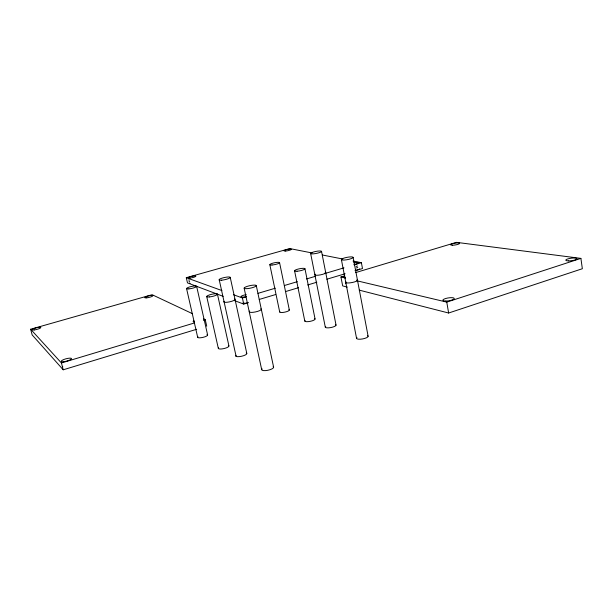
<?xml version="1.0" encoding="UTF-8"?>
<svg xmlns="http://www.w3.org/2000/svg" width="613" height="613" viewBox="0 0 613 613"><rect width="100%" height="100%" fill="white"/><g stroke="black" fill="none" stroke-linecap="round" stroke-linejoin="round"><path stroke-width="0.92" d="M359.256 290.141L448.632 313.013L582.35 268.724L580.902 258.395L456.463 242.35L355.617 272.593M356.728 280.739L446.77 302.117L580.902 258.395M192.398 313.657L152.116 294.707L30.65 329.235L32.16 334.92L63.216 369.8L196.673 329.273M347.28 287.076L342.667 285.896L340.951 276.999L344.613 275.896M30.65 329.235L61.438 362.973L194.267 323.013M203.424 320.262L205.255 319.71L206.727 326.216M234.802 300.722L243.729 304.086L248.296 302.722M259.261 299.443L275.704 294.524M285.75 291.512L298.539 287.689M307.68 284.961L316.814 282.225M326.859 279.221L345.134 273.758M355.18 270.747L362.49 268.563L361.386 262.693L353.019 261.046M233.499 294.746L242.403 297.956L246.066 296.876M257.966 293.351L275.352 288.194M284.501 285.482L297.32 281.681M306.469 278.969L315.626 276.256M324.775 273.544L343.993 267.85M354.061 264.87L361.386 262.693M223.193 296.347L187.486 282.892L186.298 277.697L289.819 248.579L312.124 252.977M322.346 254.993L342.797 259.031M340.951 276.999L345.586 278.095M186.298 277.697L221.921 290.562M203.547 318.906L205.255 319.71M61.438 362.973L63.216 369.8M186.559 288.57L197.677 337.296M196.627 286.286L207.623 334.989M206.719 296.562L218.328 348.406M219.301 280.118L236.112 356.36M217.439 294.117L228.917 345.939M230.22 277.321L246.801 353.417M244.143 288.133L261.705 369.685M242.403 297.956L243.729 304.086M256.288 285.62A6.199 1.28 -12.1 0 1 247.269 288.639A6.199 1.28 -12.1 0 1 247.085 286.409A6.199 1.28 -12.1 0 1 256.288 285.62L273.628 367.233M269.827 264.678L279.697 311.986M279.566 262.655L289.336 309.994M294.585 270.846L304.807 321.089M304.952 268.701L315.059 318.975M310.645 253.552L325.311 327.212M321.541 251.391A5.563 1.027 -11.2 0 1 313.304 253.859A5.563 1.027 -11.2 0 1 313.412 252.027A5.563 1.027 -11.2 0 1 321.541 251.391L336.047 325.151M341.387 259.567L356.551 338.307M353.134 257.376A5.977 1.172 -10.8 0 1 344.445 260.042A5.977 1.172 -10.8 0 1 344.207 258.019A5.977 1.172 -10.8 0 1 353.134 257.376L368.122 336.269M446.77 302.117L448.632 313.013M356.981 279.789A5.946 1.318 -10.7 0 1 351.985 282.555A5.946 1.318 -10.7 0 1 346.023 281.896M367.608 335.725A5.869 1.655 -10.3 0 1 362.459 338.958A5.869 1.655 -10.3 0 1 356.973 337.556M325.143 272.287A5.532 1.149 -11.1 0 1 320.407 274.877A5.532 1.149 -11.1 0 1 315.358 274.172M335.633 324.668A5.471 1.448 -10.9 0 1 330.591 327.603A5.471 1.448 -10.9 0 1 325.748 326.4M260.832 308.806A6.168 1.433 -12.1 0 1 255.269 311.971A6.168 1.433 -12.1 0 1 249.698 311.059M273.13 366.658A6.092 1.808 -12.2 0 1 267.751 370.298A6.092 1.808 -12.2 0 1 262.142 368.865M234.45 298.998A5.747 1.241 -12.4 0 1 229.806 301.803A5.747 1.241 -12.4 0 1 224.09 301.328M246.219 352.973A5.678 1.563 -12.6 0 1 241.729 356.222A5.678 1.563 -12.6 0 1 235.99 355.318M345.77 283.681A4.682 1.042 -10.7 0 1 345.38 283.581M345.441 277.467A4.689 1.011 -10.7 0 1 344.897 276.126M288.899 309.642A4.919 1.18 -11.7 0 1 284.922 312.117A4.919 1.18 -11.7 0 1 279.85 311.588M206.972 334.568A5.111 1.257 -13.1 0 1 203.079 337.342A5.111 1.257 -13.1 0 1 197.976 336.721M314.546 318.584A5.233 1.333 -11.3 0 1 310.247 321.335A5.233 1.333 -11.3 0 1 305.082 320.492M228.396 345.533A5.433 1.433 -12.8 0 1 223.96 348.575A5.433 1.433 -12.8 0 1 218.603 347.77M189.379 280.126A3.893 0.72 -12.7 0 1 188.72 279.888M189.685 281.444A3.893 0.72 -12.7 0 1 189.019 281.206M190.107 283.306A3.893 0.728 -12.7 0 1 189.486 282.907M247.997 302.577A4.552 1.011 -12.2 0 1 246.732 302.883M245.392 303.113A4.552 1.011 -12.2 0 1 244.15 303.228M242.94 303.182A4.552 1.011 -12.2 0 1 242.733 303.136M243.882 297.665A4.552 0.988 -12.2 0 1 244.25 297.55M246.28 296.577A4.559 0.981 -12.2 0 1 240.932 296.692A4.559 0.981 -12.2 0 1 246.257 294.615M357.8 267.521A4.368 0.904 -10.7 0 1 356.429 267.927M359.701 268.793A4.368 0.912 -10.6 0 1 359.456 269.015M358.789 269.383A4.368 0.912 -10.6 0 1 355.142 270.371M357.525 266.034A4.368 0.897 -10.7 0 1 356.145 266.448M353.824 262.739A4.368 0.889 -10.7 0 1 358.659 262.739A4.368 0.889 -10.7 0 1 354.023 264.502M194.627 322.001A4.896 1.119 -13 0 1 193.9 320.714M62.779 366.681A5.279 1.241 -15.1 0 1 62.679 366.597M221.714 280.187A5.77 1.111 -12.4 0 0 230.235 277.428A5.77 1.111 -12.4 0 0 221.829 278.202A5.77 1.111 -12.4 0 0 221.714 280.187M452.624 245.231A4.552 0.904 -9.4 0 0 459.62 243.422A4.552 0.904 -9.4 0 0 453.16 243.568A4.552 0.904 -9.4 0 0 452.624 245.231M568.305 260.893A5.655 1.264 -7.4 0 0 576.979 258.824A5.655 1.264 -7.4 0 0 568.841 258.625A5.655 1.264 -7.4 0 0 568.305 260.893M445.85 301.06A5.785 1.471 -8.9 0 0 454.279 298.477A5.785 1.471 -8.9 0 0 445.559 298.531A5.785 1.471 -8.9 0 0 445.85 301.06M272.026 265A4.973 0.935 -11.7 0 0 279.559 262.755A4.973 0.935 -11.7 0 0 272.501 263.261A4.973 0.935 -11.7 0 0 272.026 265M188.865 288.884A5.165 0.996 -12.8 0 0 196.627 286.386A5.165 0.996 -12.8 0 0 189.287 287.03A5.165 0.996 -12.8 0 0 188.865 288.884M297.044 271.222A5.295 1.057 -11.4 0 0 304.96 268.808A5.295 1.057 -11.4 0 0 297.305 269.306A5.295 1.057 -11.4 0 0 297.044 271.222M209.278 296.937A5.502 1.134 -12.6 0 0 217.446 294.232A5.502 1.134 -12.6 0 0 209.508 294.876A5.502 1.134 -12.6 0 0 209.278 296.937M189.999 278.057A3.893 0.713 -12.7 0 0 195.861 276.21A3.893 0.713 -12.7 0 0 190.321 276.731A3.893 0.713 -12.7 0 0 189.999 278.057M285.696 251.024A3.732 0.659 -11.6 0 0 291.321 249.376A3.732 0.659 -11.6 0 0 285.972 249.805A3.732 0.659 -11.6 0 0 285.696 251.024M146.775 297.834A4.153 0.797 -13.3 0 0 152.836 295.742A4.153 0.797 -13.3 0 0 146.76 296.424A4.153 0.797 -13.3 0 0 146.775 297.834M63.852 361.678A5.287 1.218 -15.1 0 0 71.476 358.636A5.287 1.218 -15.1 0 0 63.767 359.524A5.287 1.218 -15.1 0 0 63.852 361.678M34.29 329.94A4.444 0.851 -14.7 0 0 40.826 327.557A4.444 0.851 -14.7 0 0 34.458 328.384A4.444 0.851 -14.7 0 0 34.29 329.94"/></g></svg>
